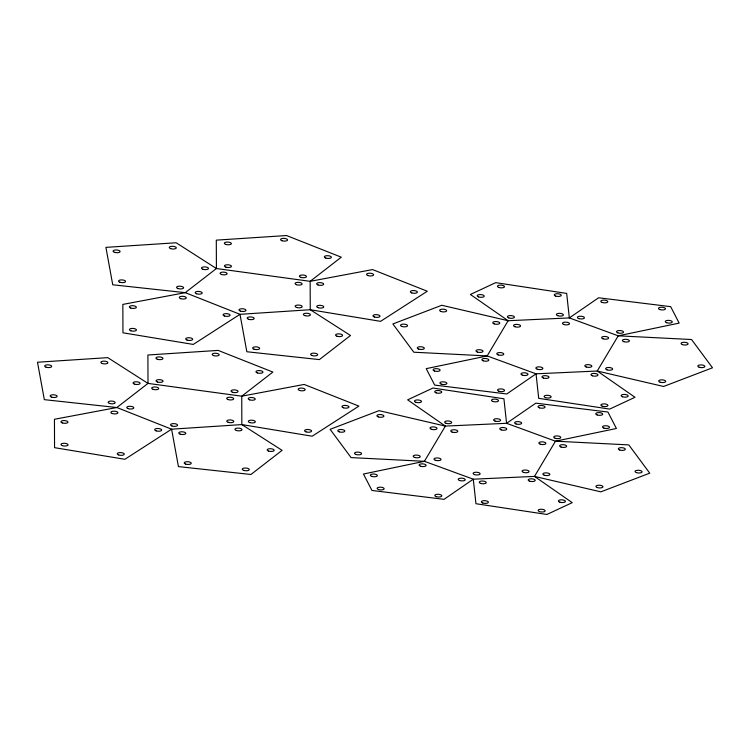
<?xml version="1.0" encoding="UTF-8"?>
<svg xmlns="http://www.w3.org/2000/svg" width="750" height="750" viewBox="0 0 750 750"><rect width="100%" height="100%" fill="white"/><g stroke="black" fill="none" stroke-linecap="round" stroke-linejoin="round"><path stroke-width="1.12" d="M445.378 426.094L424.406 461.306L363.459 474.019L371.953 490.462L444.037 499.341L473.297 479.194L534.497 476.4L600.844 491.85L649.744 473.166L628.8 444.9L555.469 441.188L506.578 423.3L445.378 426.094L379.031 410.644L330.122 429.328L351.066 457.594L424.406 461.306L473.297 479.194L475.95 503.719L546.919 514.462L572.241 502.65L534.497 476.4L555.469 441.188L616.406 428.484L607.922 412.031L535.837 403.153L506.578 423.3L503.925 398.775L432.956 388.031L407.634 399.844L445.378 426.094M508.125 320.719L487.162 355.931L426.216 368.644L434.7 385.087L506.784 393.966L536.044 373.819L597.244 371.025L663.6 386.475L712.5 367.791L691.556 339.525L618.216 335.822L569.334 317.925L508.125 320.719L441.778 305.269L392.878 323.953L413.822 352.219L487.162 355.931L536.044 373.819L538.706 398.344L609.675 409.088L634.997 397.275L597.244 371.025L618.216 335.822L679.163 323.109L670.669 306.656L598.594 297.778L569.334 317.925L566.672 293.409L495.703 282.656L470.381 294.469L508.125 320.719M216.412 268.528L185.269 292.659L122.85 304.406L122.953 332.803L193.266 344.428L240 314.316L310.256 309.722L380.569 321.347L427.303 291.234L372.572 269.578L310.153 281.325L216.412 268.528L176.156 242.766L105.909 247.369L112.744 284.784L185.269 292.659L240 314.316L246.834 351.741L319.369 359.606L350.503 335.484L310.256 309.722L310.153 281.325L341.288 257.194L286.556 235.538L216.3 240.141L216.412 268.528M148.003 383.4L116.859 407.522L54.45 419.278L54.553 447.666L124.866 459.291L171.6 429.188L241.847 424.584L312.159 436.209L358.894 406.106L304.163 384.441L241.744 396.188L148.003 383.4L107.747 357.638L37.5 362.231L44.334 399.656L116.859 407.522L171.6 429.188L178.434 466.603L250.959 474.478L282.103 450.347L241.847 424.584L241.744 396.188L272.887 372.066L218.147 350.4L147.9 355.003L148.003 383.4M180.169 434.137A3.525 1.359 3.4 0 0 185.775 433.491A3.525 1.359 3.4 0 0 180.891 431.831A3.525 1.359 3.4 0 0 180.169 434.137M236.372 430.463A3.525 1.359 3.4 0 0 241.978 429.816A3.525 1.359 3.4 0 0 237.084 428.156A3.525 1.359 3.4 0 0 236.372 430.463M268.575 451.069A3.525 1.359 3.4 0 0 274.172 450.422A3.525 1.359 3.4 0 0 269.288 448.762A3.525 1.359 3.4 0 0 268.575 451.069M243.666 470.372A3.525 1.359 3.4 0 0 249.262 469.725A3.525 1.359 3.4 0 0 244.378 468.066A3.525 1.359 3.4 0 0 243.666 470.372M185.634 464.072A3.525 1.359 3.4 0 0 191.241 463.425A3.525 1.359 3.4 0 0 186.356 461.766A3.525 1.359 3.4 0 0 185.634 464.072M249.722 422.55A3.525 1.359 3.4 0 0 255.328 421.903A3.525 1.359 3.4 0 0 250.444 420.244A3.525 1.359 3.4 0 0 249.722 422.55M249.637 399.844A3.525 1.359 3.4 0 0 255.244 399.188A3.525 1.359 3.4 0 0 250.359 397.538A3.525 1.359 3.4 0 0 249.637 399.844M299.578 390.441A3.525 1.359 3.4 0 0 305.175 389.794A3.525 1.359 3.4 0 0 300.291 388.134A3.525 1.359 3.4 0 0 299.578 390.441M343.359 407.766A3.525 1.359 3.4 0 0 348.966 407.119A3.525 1.359 3.4 0 0 344.081 405.459A3.525 1.359 3.4 0 0 343.359 407.766M305.972 431.85A3.525 1.359 3.4 0 0 311.578 431.203A3.525 1.359 3.4 0 0 306.694 429.544A3.525 1.359 3.4 0 0 305.972 431.85M128.184 408.637A3.525 1.359 3.4 0 0 133.791 407.991A3.525 1.359 3.4 0 0 128.906 406.331A3.525 1.359 3.4 0 0 128.184 408.637M153.103 389.334A3.525 1.359 3.4 0 0 158.7 388.688A3.525 1.359 3.4 0 0 153.816 387.028A3.525 1.359 3.4 0 0 153.103 389.334M228.094 399.572A3.525 1.359 3.4 0 0 233.691 398.925A3.525 1.359 3.4 0 0 228.806 397.266A3.525 1.359 3.4 0 0 228.094 399.572M228.178 422.288A3.525 1.359 3.4 0 0 233.775 421.641A3.525 1.359 3.4 0 0 228.891 419.981A3.525 1.359 3.4 0 0 228.178 422.288M171.975 425.972A3.525 1.359 3.4 0 0 177.581 425.316A3.525 1.359 3.4 0 0 172.688 423.656A3.525 1.359 3.4 0 0 171.975 425.972M232.434 392.222A3.525 1.359 3.4 0 0 238.041 391.575A3.525 1.359 3.4 0 0 233.156 389.916A3.525 1.359 3.4 0 0 232.434 392.222M157.444 381.984A3.525 1.359 3.4 0 0 163.05 381.337A3.525 1.359 3.4 0 0 158.156 379.678A3.525 1.359 3.4 0 0 157.444 381.984M157.359 359.269A3.525 1.359 3.4 0 0 162.956 358.622A3.525 1.359 3.4 0 0 158.072 356.962A3.525 1.359 3.4 0 0 157.359 359.269M213.562 355.594A3.525 1.359 3.4 0 0 219.159 354.947A3.525 1.359 3.4 0 0 214.275 353.287A3.525 1.359 3.4 0 0 213.562 355.594M257.344 372.919A3.525 1.359 3.4 0 0 262.95 372.272A3.525 1.359 3.4 0 0 258.066 370.613A3.525 1.359 3.4 0 0 257.344 372.919M112.275 413.522A3.525 1.359 3.4 0 0 117.881 412.875A3.525 1.359 3.4 0 0 112.997 411.216A3.525 1.359 3.4 0 0 112.275 413.522M156.066 430.847A3.525 1.359 3.4 0 0 161.672 430.2A3.525 1.359 3.4 0 0 156.778 428.541A3.525 1.359 3.4 0 0 156.066 430.847M118.678 454.941A3.525 1.359 3.4 0 0 124.284 454.284A3.525 1.359 3.4 0 0 119.391 452.625A3.525 1.359 3.4 0 0 118.678 454.941M62.428 445.641A3.525 1.359 3.4 0 0 68.034 444.984A3.525 1.359 3.4 0 0 63.141 443.325A3.525 1.359 3.4 0 0 62.428 445.641M62.344 422.925A3.525 1.359 3.4 0 0 67.941 422.278A3.525 1.359 3.4 0 0 63.056 420.619A3.525 1.359 3.4 0 0 62.344 422.925M51.544 397.125A3.525 1.359 3.4 0 0 57.141 396.478A3.525 1.359 3.4 0 0 52.256 394.819A3.525 1.359 3.4 0 0 51.544 397.125M46.069 367.191A3.525 1.359 3.4 0 0 51.675 366.544A3.525 1.359 3.4 0 0 46.791 364.884A3.525 1.359 3.4 0 0 46.069 367.191M102.272 363.506A3.525 1.359 3.4 0 0 107.878 362.859A3.525 1.359 3.4 0 0 102.994 361.2A3.525 1.359 3.4 0 0 102.272 363.506M134.475 384.122A3.525 1.359 3.4 0 0 140.072 383.475A3.525 1.359 3.4 0 0 135.188 381.816A3.525 1.359 3.4 0 0 134.475 384.122M109.566 403.425A3.525 1.359 3.4 0 0 115.163 402.778A3.525 1.359 3.4 0 0 110.278 401.119A3.525 1.359 3.4 0 0 109.566 403.425M318.131 307.688A3.525 1.359 3.4 0 0 323.738 307.041A3.525 1.359 3.4 0 0 318.853 305.381A3.525 1.359 3.4 0 0 318.131 307.688M318.047 284.972A3.525 1.359 3.4 0 0 323.653 284.325A3.525 1.359 3.4 0 0 318.759 282.666A3.525 1.359 3.4 0 0 318.047 284.972M367.978 275.578A3.525 1.359 3.4 0 0 373.584 274.922A3.525 1.359 3.4 0 0 368.7 273.263A3.525 1.359 3.4 0 0 367.978 275.578M411.769 292.903A3.525 1.359 3.4 0 0 417.375 292.256A3.525 1.359 3.4 0 0 412.491 290.597A3.525 1.359 3.4 0 0 411.769 292.903M374.381 316.988A3.525 1.359 3.4 0 0 379.988 316.341A3.525 1.359 3.4 0 0 375.103 314.681A3.525 1.359 3.4 0 0 374.381 316.988M300.844 277.35A3.525 1.359 3.4 0 0 306.441 276.703A3.525 1.359 3.4 0 0 301.556 275.044A3.525 1.359 3.4 0 0 300.844 277.35M225.853 267.122A3.525 1.359 3.4 0 0 231.45 266.466A3.525 1.359 3.4 0 0 226.566 264.816A3.525 1.359 3.4 0 0 225.853 267.122M225.769 244.406A3.525 1.359 3.4 0 0 231.366 243.759A3.525 1.359 3.4 0 0 226.481 242.1A3.525 1.359 3.4 0 0 225.769 244.406M281.962 240.722A3.525 1.359 3.4 0 0 287.569 240.075A3.525 1.359 3.4 0 0 282.684 238.416A3.525 1.359 3.4 0 0 281.962 240.722M325.753 258.056A3.525 1.359 3.4 0 0 331.359 257.4A3.525 1.359 3.4 0 0 326.466 255.741A3.525 1.359 3.4 0 0 325.753 258.056M119.944 282.253A3.525 1.359 3.4 0 0 125.55 281.606A3.525 1.359 3.4 0 0 120.666 279.947A3.525 1.359 3.4 0 0 119.944 282.253M114.478 252.319A3.525 1.359 3.4 0 0 120.084 251.672A3.525 1.359 3.4 0 0 115.191 250.013A3.525 1.359 3.4 0 0 114.478 252.319M170.681 248.644A3.525 1.359 3.4 0 0 176.278 247.997A3.525 1.359 3.4 0 0 171.394 246.337A3.525 1.359 3.4 0 0 170.681 248.644M202.884 269.25A3.525 1.359 3.4 0 0 208.481 268.603A3.525 1.359 3.4 0 0 203.597 266.944A3.525 1.359 3.4 0 0 202.884 269.25M177.966 288.553A3.525 1.359 3.4 0 0 183.572 287.906A3.525 1.359 3.4 0 0 178.688 286.247A3.525 1.359 3.4 0 0 177.966 288.553M248.578 319.275A3.525 1.359 3.4 0 0 254.175 318.628A3.525 1.359 3.4 0 0 249.291 316.969A3.525 1.359 3.4 0 0 248.578 319.275M304.781 315.591A3.525 1.359 3.4 0 0 310.378 314.944A3.525 1.359 3.4 0 0 305.494 313.284A3.525 1.359 3.4 0 0 304.781 315.591M336.975 336.206A3.525 1.359 3.4 0 0 342.581 335.559A3.525 1.359 3.4 0 0 337.697 333.9A3.525 1.359 3.4 0 0 336.975 336.206M312.066 355.509A3.525 1.359 3.4 0 0 317.672 354.862A3.525 1.359 3.4 0 0 312.787 353.203A3.525 1.359 3.4 0 0 312.066 355.509M254.044 349.209A3.525 1.359 3.4 0 0 259.65 348.562A3.525 1.359 3.4 0 0 254.756 346.903A3.525 1.359 3.4 0 0 254.044 349.209M180.684 298.659A3.525 1.359 3.4 0 0 186.281 298.003A3.525 1.359 3.4 0 0 181.397 296.344A3.525 1.359 3.4 0 0 180.684 298.659M224.475 315.984A3.525 1.359 3.4 0 0 230.072 315.338A3.525 1.359 3.4 0 0 225.188 313.678A3.525 1.359 3.4 0 0 224.475 315.984M187.088 340.069A3.525 1.359 3.4 0 0 192.684 339.422A3.525 1.359 3.4 0 0 187.8 337.762A3.525 1.359 3.4 0 0 187.088 340.069M130.838 330.769A3.525 1.359 3.4 0 0 136.434 330.122A3.525 1.359 3.4 0 0 131.55 328.463A3.525 1.359 3.4 0 0 130.838 330.769M130.753 308.053A3.525 1.359 3.4 0 0 136.35 307.406A3.525 1.359 3.4 0 0 131.466 305.747A3.525 1.359 3.4 0 0 130.753 308.053M196.594 293.775A3.525 1.359 3.4 0 0 202.191 293.128A3.525 1.359 3.4 0 0 197.306 291.469A3.525 1.359 3.4 0 0 196.594 293.775M221.503 274.472A3.525 1.359 3.4 0 0 227.109 273.825A3.525 1.359 3.4 0 0 222.225 272.166A3.525 1.359 3.4 0 0 221.503 274.472M296.494 284.709A3.525 1.359 3.4 0 0 302.1 284.062A3.525 1.359 3.4 0 0 297.216 282.403A3.525 1.359 3.4 0 0 296.494 284.709M296.578 307.425A3.525 1.359 3.4 0 0 302.184 306.769A3.525 1.359 3.4 0 0 297.3 305.109A3.525 1.359 3.4 0 0 296.578 307.425M240.384 311.1A3.525 1.359 3.4 0 0 245.981 310.453A3.525 1.359 3.4 0 0 241.097 308.794A3.525 1.359 3.4 0 0 240.384 311.1M619.716 450.009A3.525 1.359 3.4 0 0 625.312 449.363A3.525 1.359 3.4 0 0 620.428 447.703A3.525 1.359 3.4 0 0 619.716 450.009M636.469 472.622A3.525 1.359 3.4 0 0 642.066 471.966A3.525 1.359 3.4 0 0 637.181 470.306A3.525 1.359 3.4 0 0 636.469 472.622M597.347 487.566A3.525 1.359 3.4 0 0 602.944 486.919A3.525 1.359 3.4 0 0 598.059 485.259A3.525 1.359 3.4 0 0 597.347 487.566M544.266 475.209A3.525 1.359 3.4 0 0 549.862 474.562A3.525 1.359 3.4 0 0 544.978 472.903A3.525 1.359 3.4 0 0 544.266 475.209M561.038 447.037A3.525 1.359 3.4 0 0 566.644 446.391A3.525 1.359 3.4 0 0 561.759 444.731A3.525 1.359 3.4 0 0 561.038 447.037M540.253 444.188A3.525 1.359 3.4 0 0 545.85 443.541A3.525 1.359 3.4 0 0 540.966 441.881A3.525 1.359 3.4 0 0 540.253 444.188M523.481 472.359A3.525 1.359 3.4 0 0 529.078 471.703A3.525 1.359 3.4 0 0 524.194 470.053A3.525 1.359 3.4 0 0 523.481 472.359M474.516 474.591A3.525 1.359 3.4 0 0 480.122 473.944A3.525 1.359 3.4 0 0 475.228 472.284A3.525 1.359 3.4 0 0 474.516 474.591M435.403 460.275A3.525 1.359 3.4 0 0 441.009 459.628A3.525 1.359 3.4 0 0 436.125 457.969A3.525 1.359 3.4 0 0 435.403 460.275M452.184 432.113A3.525 1.359 3.4 0 0 457.781 431.456A3.525 1.359 3.4 0 0 452.897 429.797A3.525 1.359 3.4 0 0 452.184 432.113M501.141 429.872A3.525 1.359 3.4 0 0 506.747 429.225A3.525 1.359 3.4 0 0 501.863 427.566A3.525 1.359 3.4 0 0 501.141 429.872M495.019 421.069A3.525 1.359 3.4 0 0 500.616 420.422A3.525 1.359 3.4 0 0 495.731 418.762A3.525 1.359 3.4 0 0 495.019 421.069M446.053 423.3A3.525 1.359 3.4 0 0 451.659 422.653A3.525 1.359 3.4 0 0 446.775 420.994A3.525 1.359 3.4 0 0 446.053 423.3M415.856 402.3A3.525 1.359 3.4 0 0 421.462 401.653A3.525 1.359 3.4 0 0 416.578 399.994A3.525 1.359 3.4 0 0 415.856 402.3M436.116 392.85A3.525 1.359 3.4 0 0 441.722 392.203A3.525 1.359 3.4 0 0 436.828 390.544A3.525 1.359 3.4 0 0 436.116 392.85M492.891 401.447A3.525 1.359 3.4 0 0 498.497 400.8A3.525 1.359 3.4 0 0 493.603 399.141A3.525 1.359 3.4 0 0 492.891 401.447M420.506 466.2A3.525 1.359 3.4 0 0 426.112 465.553A3.525 1.359 3.4 0 0 421.219 463.894A3.525 1.359 3.4 0 0 420.506 466.2M459.619 480.516A3.525 1.359 3.4 0 0 465.216 479.869A3.525 1.359 3.4 0 0 460.331 478.209A3.525 1.359 3.4 0 0 459.619 480.516M436.209 496.631A3.525 1.359 3.4 0 0 441.806 495.984A3.525 1.359 3.4 0 0 436.922 494.325A3.525 1.359 3.4 0 0 436.209 496.631M378.544 489.534A3.525 1.359 3.4 0 0 384.141 488.878A3.525 1.359 3.4 0 0 379.256 487.219A3.525 1.359 3.4 0 0 378.544 489.534M371.747 476.372A3.525 1.359 3.4 0 0 377.353 475.725A3.525 1.359 3.4 0 0 372.469 474.066A3.525 1.359 3.4 0 0 371.747 476.372M431.4 429.262A3.525 1.359 3.4 0 0 436.997 428.606A3.525 1.359 3.4 0 0 432.113 426.947A3.525 1.359 3.4 0 0 431.4 429.262M414.619 457.425A3.525 1.359 3.4 0 0 420.225 456.778A3.525 1.359 3.4 0 0 415.341 455.119A3.525 1.359 3.4 0 0 414.619 457.425M355.95 454.462A3.525 1.359 3.4 0 0 361.547 453.806A3.525 1.359 3.4 0 0 356.663 452.147A3.525 1.359 3.4 0 0 355.95 454.462M339.197 431.85A3.525 1.359 3.4 0 0 344.794 431.194A3.525 1.359 3.4 0 0 339.909 429.544A3.525 1.359 3.4 0 0 339.197 431.85M378.319 416.897A3.525 1.359 3.4 0 0 383.916 416.25A3.525 1.359 3.4 0 0 379.031 414.591A3.525 1.359 3.4 0 0 378.319 416.897M480.647 483.394A3.525 1.359 3.4 0 0 486.244 482.747A3.525 1.359 3.4 0 0 481.359 481.087A3.525 1.359 3.4 0 0 480.647 483.394M529.603 481.163A3.525 1.359 3.4 0 0 535.209 480.516A3.525 1.359 3.4 0 0 530.325 478.856A3.525 1.359 3.4 0 0 529.603 481.163M559.8 502.162A3.525 1.359 3.4 0 0 565.406 501.516A3.525 1.359 3.4 0 0 560.522 499.856A3.525 1.359 3.4 0 0 559.8 502.162M539.541 511.613A3.525 1.359 3.4 0 0 545.147 510.966A3.525 1.359 3.4 0 0 540.262 509.306A3.525 1.359 3.4 0 0 539.541 511.613M482.766 503.016A3.525 1.359 3.4 0 0 488.372 502.369A3.525 1.359 3.4 0 0 483.488 500.709A3.525 1.359 3.4 0 0 482.766 503.016M555.15 438.263A3.525 1.359 3.4 0 0 560.756 437.616A3.525 1.359 3.4 0 0 555.872 435.956A3.525 1.359 3.4 0 0 555.15 438.263M516.047 423.956A3.525 1.359 3.4 0 0 521.644 423.3A3.525 1.359 3.4 0 0 516.759 421.641A3.525 1.359 3.4 0 0 516.047 423.956M539.447 407.841A3.525 1.359 3.4 0 0 545.053 407.184A3.525 1.359 3.4 0 0 540.169 405.525A3.525 1.359 3.4 0 0 539.447 407.841M597.122 414.938A3.525 1.359 3.4 0 0 602.719 414.291A3.525 1.359 3.4 0 0 597.834 412.631A3.525 1.359 3.4 0 0 597.122 414.938M603.909 428.1A3.525 1.359 3.4 0 0 609.516 427.444A3.525 1.359 3.4 0 0 604.631 425.784A3.525 1.359 3.4 0 0 603.909 428.1M557.766 315.694A3.525 1.359 3.4 0 0 563.372 315.047A3.525 1.359 3.4 0 0 558.488 313.387A3.525 1.359 3.4 0 0 557.766 315.694M508.809 317.925A3.525 1.359 3.4 0 0 514.406 317.278A3.525 1.359 3.4 0 0 509.522 315.619A3.525 1.359 3.4 0 0 508.809 317.925M478.612 296.934A3.525 1.359 3.4 0 0 484.209 296.278A3.525 1.359 3.4 0 0 479.325 294.619A3.525 1.359 3.4 0 0 478.612 296.934M498.872 287.475A3.525 1.359 3.4 0 0 504.469 286.828A3.525 1.359 3.4 0 0 499.584 285.169A3.525 1.359 3.4 0 0 498.872 287.475M555.647 296.072A3.525 1.359 3.4 0 0 561.244 295.425A3.525 1.359 3.4 0 0 556.359 293.766A3.525 1.359 3.4 0 0 555.647 296.072M617.906 332.887A3.525 1.359 3.4 0 0 623.513 332.241A3.525 1.359 3.4 0 0 618.619 330.581A3.525 1.359 3.4 0 0 617.906 332.887M578.794 318.581A3.525 1.359 3.4 0 0 584.4 317.925A3.525 1.359 3.4 0 0 579.516 316.275A3.525 1.359 3.4 0 0 578.794 318.581M602.203 302.466A3.525 1.359 3.4 0 0 607.809 301.809A3.525 1.359 3.4 0 0 602.916 300.159A3.525 1.359 3.4 0 0 602.203 302.466M659.869 309.562A3.525 1.359 3.4 0 0 665.475 308.916A3.525 1.359 3.4 0 0 660.591 307.256A3.525 1.359 3.4 0 0 659.869 309.562M666.666 322.725A3.525 1.359 3.4 0 0 672.263 322.078A3.525 1.359 3.4 0 0 667.378 320.419A3.525 1.359 3.4 0 0 666.666 322.725M498.159 354.9A3.525 1.359 3.4 0 0 503.766 354.253A3.525 1.359 3.4 0 0 498.872 352.594A3.525 1.359 3.4 0 0 498.159 354.9M514.931 326.737A3.525 1.359 3.4 0 0 520.538 326.091A3.525 1.359 3.4 0 0 515.653 324.431A3.525 1.359 3.4 0 0 514.931 326.737M563.897 324.497A3.525 1.359 3.4 0 0 569.503 323.85A3.525 1.359 3.4 0 0 564.609 322.191A3.525 1.359 3.4 0 0 563.897 324.497M603.009 338.812A3.525 1.359 3.4 0 0 608.606 338.166A3.525 1.359 3.4 0 0 603.722 336.506A3.525 1.359 3.4 0 0 603.009 338.812M586.228 366.984A3.525 1.359 3.4 0 0 591.834 366.337A3.525 1.359 3.4 0 0 586.95 364.678A3.525 1.359 3.4 0 0 586.228 366.984M537.272 369.216A3.525 1.359 3.4 0 0 542.869 368.569A3.525 1.359 3.4 0 0 537.984 366.909A3.525 1.359 3.4 0 0 537.272 369.216M483.263 360.825A3.525 1.359 3.4 0 0 488.859 360.178A3.525 1.359 3.4 0 0 483.975 358.519A3.525 1.359 3.4 0 0 483.263 360.825M522.366 375.141A3.525 1.359 3.4 0 0 527.972 374.494A3.525 1.359 3.4 0 0 523.088 372.834A3.525 1.359 3.4 0 0 522.366 375.141M498.966 391.256A3.525 1.359 3.4 0 0 504.563 390.609A3.525 1.359 3.4 0 0 499.678 388.95A3.525 1.359 3.4 0 0 498.966 391.256M441.291 384.159A3.525 1.359 3.4 0 0 446.897 383.512A3.525 1.359 3.4 0 0 442.013 381.853A3.525 1.359 3.4 0 0 441.291 384.159M434.503 370.997A3.525 1.359 3.4 0 0 440.1 370.35A3.525 1.359 3.4 0 0 435.216 368.691A3.525 1.359 3.4 0 0 434.503 370.997M607.013 369.834A3.525 1.359 3.4 0 0 612.619 369.188A3.525 1.359 3.4 0 0 607.734 367.528A3.525 1.359 3.4 0 0 607.013 369.834M623.794 341.663A3.525 1.359 3.4 0 0 629.391 341.016A3.525 1.359 3.4 0 0 624.506 339.356A3.525 1.359 3.4 0 0 623.794 341.663M682.463 344.634A3.525 1.359 3.4 0 0 688.069 343.988A3.525 1.359 3.4 0 0 683.184 342.328A3.525 1.359 3.4 0 0 682.463 344.634M699.216 367.247A3.525 1.359 3.4 0 0 704.822 366.6A3.525 1.359 3.4 0 0 699.938 364.941A3.525 1.359 3.4 0 0 699.216 367.247M660.094 382.191A3.525 1.359 3.4 0 0 665.7 381.544A3.525 1.359 3.4 0 0 660.816 379.884A3.525 1.359 3.4 0 0 660.094 382.191M441.066 311.522A3.525 1.359 3.4 0 0 446.672 310.875A3.525 1.359 3.4 0 0 441.788 309.216A3.525 1.359 3.4 0 0 441.066 311.522M494.147 323.888A3.525 1.359 3.4 0 0 499.753 323.231A3.525 1.359 3.4 0 0 494.869 321.581A3.525 1.359 3.4 0 0 494.147 323.888M477.375 352.05A3.525 1.359 3.4 0 0 482.972 351.403A3.525 1.359 3.4 0 0 478.087 349.744A3.525 1.359 3.4 0 0 477.375 352.05M418.697 349.088A3.525 1.359 3.4 0 0 424.303 348.431A3.525 1.359 3.4 0 0 419.419 346.781A3.525 1.359 3.4 0 0 418.697 349.088M401.944 326.475A3.525 1.359 3.4 0 0 407.55 325.828A3.525 1.359 3.4 0 0 402.666 324.169A3.525 1.359 3.4 0 0 401.944 326.475M543.394 378.028A3.525 1.359 3.4 0 0 549 377.372A3.525 1.359 3.4 0 0 544.116 375.712A3.525 1.359 3.4 0 0 543.394 378.028M592.359 375.787A3.525 1.359 3.4 0 0 597.956 375.141A3.525 1.359 3.4 0 0 593.072 373.481A3.525 1.359 3.4 0 0 592.359 375.787M622.556 396.788A3.525 1.359 3.4 0 0 628.153 396.141A3.525 1.359 3.4 0 0 623.269 394.481A3.525 1.359 3.4 0 0 622.556 396.788M602.297 406.238A3.525 1.359 3.4 0 0 607.903 405.591A3.525 1.359 3.4 0 0 603.009 403.931A3.525 1.359 3.4 0 0 602.297 406.238M545.522 397.641A3.525 1.359 3.4 0 0 551.128 396.994A3.525 1.359 3.4 0 0 546.234 395.334A3.525 1.359 3.4 0 0 545.522 397.641"/></g></svg>
